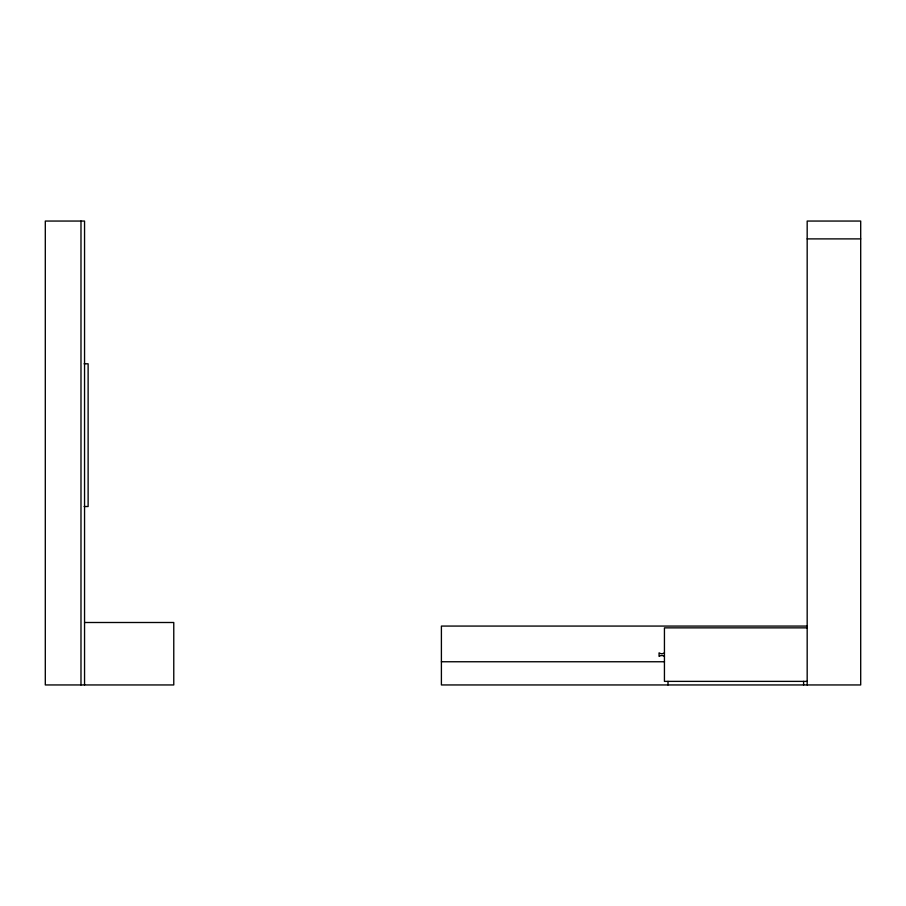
<?xml version="1.0" encoding="UTF-8"?>
<svg xmlns="http://www.w3.org/2000/svg" width="906" height="906" viewBox="0 0 906 906"><rect width="100%" height="100%" fill="white"/><g stroke="black" fill="none" stroke-linecap="round" stroke-linejoin="round"><path stroke-width="1.36" d="M807.178 238.89L860.7 238.89M84.111 363.793L88.12 363.793L88.12 506.522L84.111 506.522M84.552 622.501L173.771 622.501L173.771 684.947L45.3 684.947L45.3 221.053L84.552 221.053L84.552 684.947M807.371 626.069L441.403 626.069L441.403 684.947L860.7 684.947L860.7 221.053L807.178 221.053L807.178 684.947M807.178 627.858L664.438 627.858L664.438 681.38L807.178 681.38M441.403 661.754L664.494 661.754M803.599 681.38L803.599 684.947M668.005 681.38L668.005 684.947M80.985 221.053L80.985 684.947M664.438 656.408A4.462 4.462 0 0 0 659.081 656.408L659.081 652.841A4.462 4.462 0 0 0 664.438 652.841"/></g></svg>
